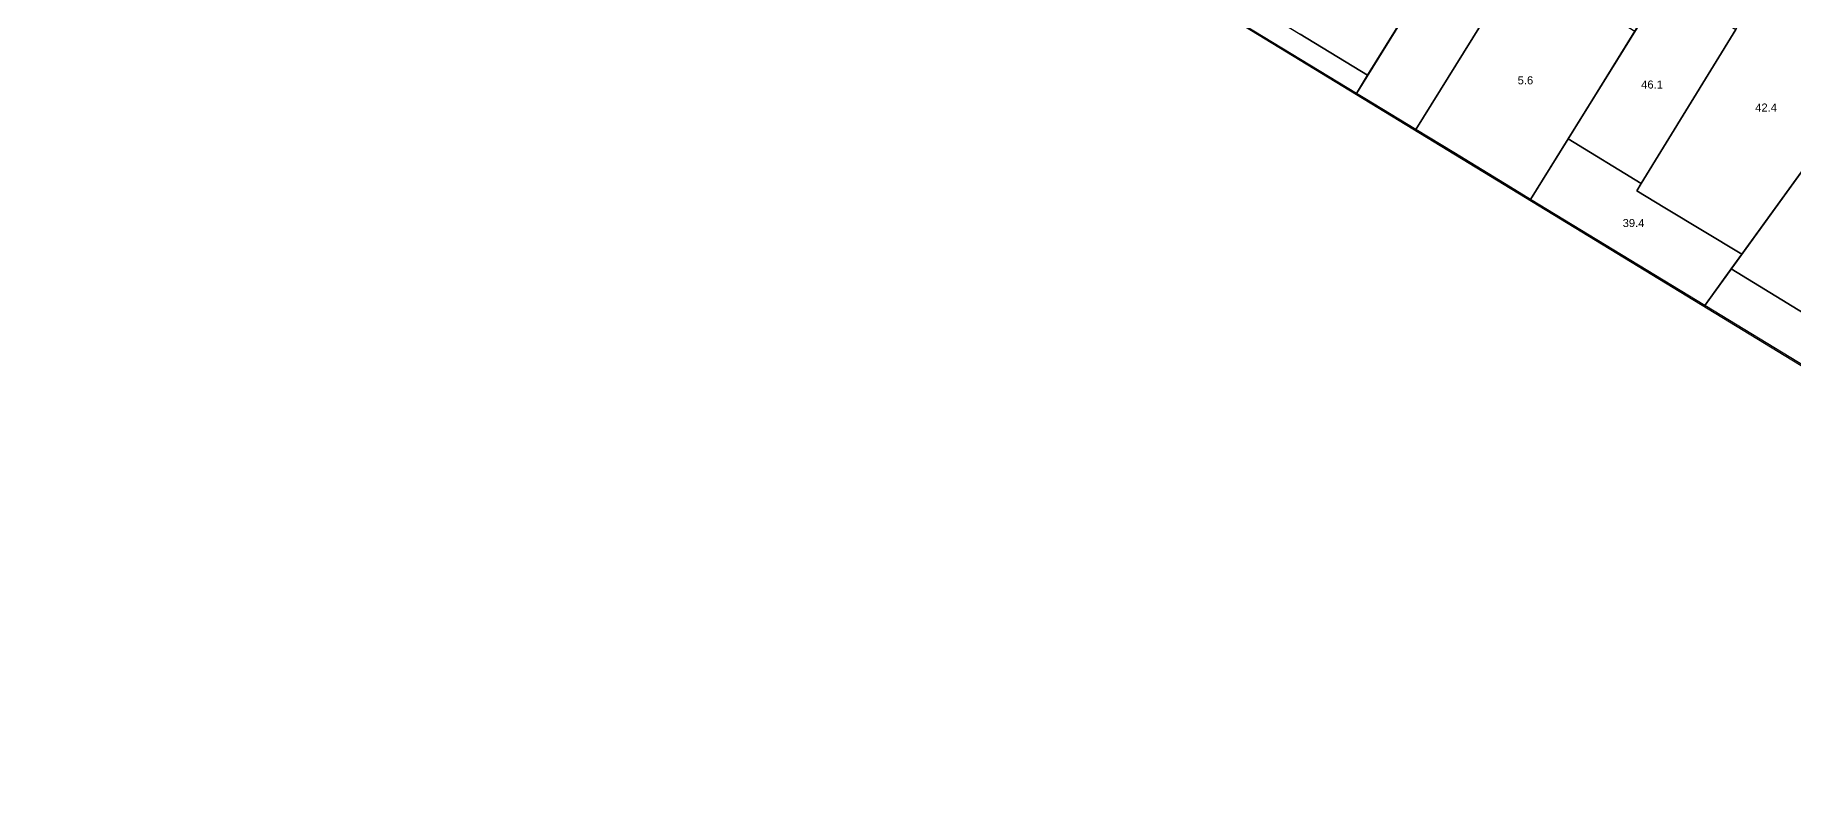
# Model space of a CAD drawing. Header units: metres. Extents: x 6366748 to 6366901, y 6174482 to 6174587.
# Drawn here: x 6366747.9 to 6366830.4, y 6174482 to 6174518 of the extents above; entities that cross this region are included whole.
import ezdxf
from ezdxf.enums import TextEntityAlignment as Align

# ---------------------------------------------------------------- set-up
doc = ezdxf.new("R2010")
doc.units = ezdxf.units.M
doc.header["$MEASUREMENT"] = 0
for name, color, linetype, true_color in [('banda_minima', 1, 'Continuous', 0xe41a1c), ('manzanas', 250, 'Continuous', 0x404040), ('parcelas', 252, 'Continuous', 0x606060), ('tejido', 8, 'Continuous', 0x808080)]:
    doc.layers.add(name, color=color, linetype=linetype, true_color=true_color)
doc.styles.add('ArialBold', font='Arial.ttf')

msp = doc.modelspace()

# ---------------------------------------------------------------- linework, layer by layer
at = {"layer": 'banda_minima'}
for points in [[(6366818.301, 6174528.834), (6366809.869, 6174515.236), (6366794.489, 6174524.596), (6366802.93, 6174538.189), (6366818.301, 6174528.834)], [(6366826.469, 6174523.862), (6366818.036, 6174510.264), (6366809.869, 6174515.236), (6366818.301, 6174528.833), (6366826.469, 6174523.862)], [(6366818.036, 6174510.264), (6366826.469, 6174523.862), (6366835.61, 6174518.299), (6366826.196, 6174505.298), (6366818.036, 6174510.264)], [(6366865.151, 6174500.317), (6366855.624, 6174487.385), (6366826.196, 6174505.298), (6366835.61, 6174518.299), (6366865.151, 6174500.317)]]:
    msp.add_lwpolyline(points, close=True, dxfattribs=at)
at = {"layer": 'manzanas'}
msp.add_lwpolyline([(6366747.947, 6174552.949), (6366814.235, 6174586.997), (6366900.792, 6174530.82), (6366864.236, 6174482.017), (6366747.947, 6174552.949)], close=True, dxfattribs=at)
at = {"layer": 'parcelas'}
for points in [[(6366835.37, 6174517.968), (6366827.933, 6174507.697), (6366827.441, 6174507.017), (6366826.196, 6174505.298), (6366826.196, 6174505.298), (6366818.036, 6174510.264), (6366819.795, 6174513.101), (6366820.951, 6174514.965), (6366822.925, 6174518.148), (6366823.452, 6174518.997), (6366824.258, 6174520.297), (6366825.665, 6174522.566), (6366826.222, 6174523.464), (6366826.409, 6174523.765), (6366827.998, 6174526.328), (6366830.364, 6174530.144), (6366830.688, 6174530.666)], [(6366816.515, 6174525.951), (6366810.396, 6174516.086), (6366809.869, 6174515.236), (6366806.708, 6174517.159), (6366806.194, 6174517.472), (6366802.369, 6174519.8)], [(6366822.925, 6174518.148), (6366820.951, 6174514.965), (6366819.795, 6174513.101), (6366818.036, 6174510.264), (6366817.097, 6174510.837), (6366814.433, 6174512.458), (6366812.654, 6174513.54), (6366810.261, 6174514.996), (6366809.869, 6174515.236), (6366810.396, 6174516.086), (6366816.515, 6174525.951)], [(6366855.624, 6174487.385), (6366826.196, 6174505.298), (6366827.441, 6174507.017), (6366827.933, 6174507.697), (6366835.37, 6174517.968)]]:
    msp.add_lwpolyline(points, dxfattribs=at)
at = {"layer": 'tejido'}
for points in [[(6366825.401, 6174532.209), (6366824.353, 6174530.505), (6366825.2, 6174529.974), (6366822.762, 6174526.008), (6366823.614, 6174525.484), (6366820.152, 6174519.852), (6366819.3, 6174520.376), (6366817.557, 6174521.448), (6366812.654, 6174513.54), (6366810.261, 6174514.996), (6366809.869, 6174515.236), (6366810.396, 6174516.086), (6366816.515, 6174525.951), (6366817.041, 6174526.801), (6366817.357, 6174527.311), (6366820.425, 6174532.259), (6366820.741, 6174532.768), (6366821.795, 6174534.467), (6366825.401, 6174532.209)], [(6366810.396, 6174516.086), (6366809.869, 6174515.236), (6366806.708, 6174517.159), (6366806.194, 6174517.472), (6366802.369, 6174519.8), (6366798.524, 6174522.14), (6366794.693, 6174524.472), (6366794.489, 6174524.596), (6366795.017, 6174525.446), (6366807.235, 6174518.01), (6366810.396, 6174516.086)], [(6366820.152, 6174519.852), (6366822.925, 6174518.148), (6366820.951, 6174514.965), (6366819.795, 6174513.101), (6366818.036, 6174510.264), (6366817.097, 6174510.837), (6366814.433, 6174512.458), (6366812.654, 6174513.54), (6366817.557, 6174521.448), (6366819.3, 6174520.376), (6366820.152, 6174519.852)], [(6366824.324, 6174509.873), (6366823.009, 6174510.666), (6366823.218, 6174511.007), (6366827.65, 6174518.226), (6366829.615, 6174521.426), (6366830.583, 6174520.844), (6366832.394, 6174519.756), (6366835.056, 6174518.157), (6366835.37, 6174517.968), (6366827.933, 6174507.697), (6366824.324, 6174509.873)], [(6366827.65, 6174518.226), (6366823.218, 6174511.007), (6366819.795, 6174513.101), (6366820.951, 6174514.965), (6366822.925, 6174518.148), (6366823.452, 6174518.997), (6366824.258, 6174520.297), (6366827.65, 6174518.226)], [(6366827.441, 6174507.017), (6366826.196, 6174505.298), (6366818.036, 6174510.264), (6366819.795, 6174513.101), (6366823.218, 6174511.007), (6366823.009, 6174510.666), (6366824.324, 6174509.873), (6366827.933, 6174507.697), (6366827.441, 6174507.017)], [(6366856.829, 6174489.021), (6366855.624, 6174487.385), (6366826.196, 6174505.298), (6366827.441, 6174507.017), (6366856.829, 6174489.021)]]:
    msp.add_lwpolyline(points, close=True, dxfattribs=at)
for points in [[(6366816.515, 6174525.951), (6366810.396, 6174516.086), (6366807.235, 6174518.01)], [(6366856.829, 6174489.021), (6366827.441, 6174507.017), (6366827.933, 6174507.697), (6366835.37, 6174517.968)]]:
    msp.add_lwpolyline(points, dxfattribs=at)

# ---------------------------------------------------------------- texts
at = {"layer": 'tejido', "color": 8, "style": 'ArialBold'}
for s, p in [('5.6', (6366817.792, 6174515.851)), ('46.1', (6366823.727, 6174515.652)), ('42.4', (6366829.073, 6174514.574)), ('39.4', (6366822.86, 6174509.158))]:
    msp.add_text(s, height=0.375, dxfattribs=at).set_placement(p, align=Align.MIDDLE_CENTER)

doc.saveas('drawing.dxf')
